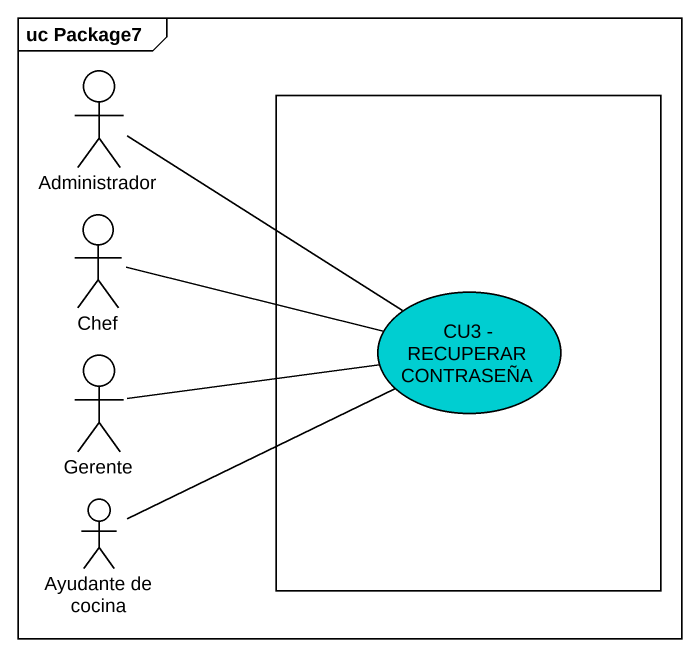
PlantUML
@startuml
mainframe uc Package7
actor Administrador
rectangle " " as rectangle1 {
  usecase "CU3 - RECUPERAR CONTRASEÑA" as CU3_RECUPERAR_CONTRASEÑA #00CED1
}
actor Chef
actor Gerente
actor "Ayudante de cocina" as Ayudante_de_cocina
Administrador -right- CU3_RECUPERAR_CONTRASEÑA
Chef -right- CU3_RECUPERAR_CONTRASEÑA
Gerente -right- CU3_RECUPERAR_CONTRASEÑA
Ayudante_de_cocina -right- CU3_RECUPERAR_CONTRASEÑA
@enduml
